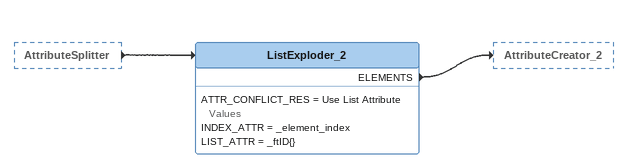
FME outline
AttributeSplitter [outside]
    -> ListExploder_2
ListExploder_2
    ATTR_CONFLICT_RES = Use List Attribute Values
    INDEX_ATTR = _element_index
    LIST_ATTR = _ftID{}
    ELEMENTS -> AttributeCreator_2
